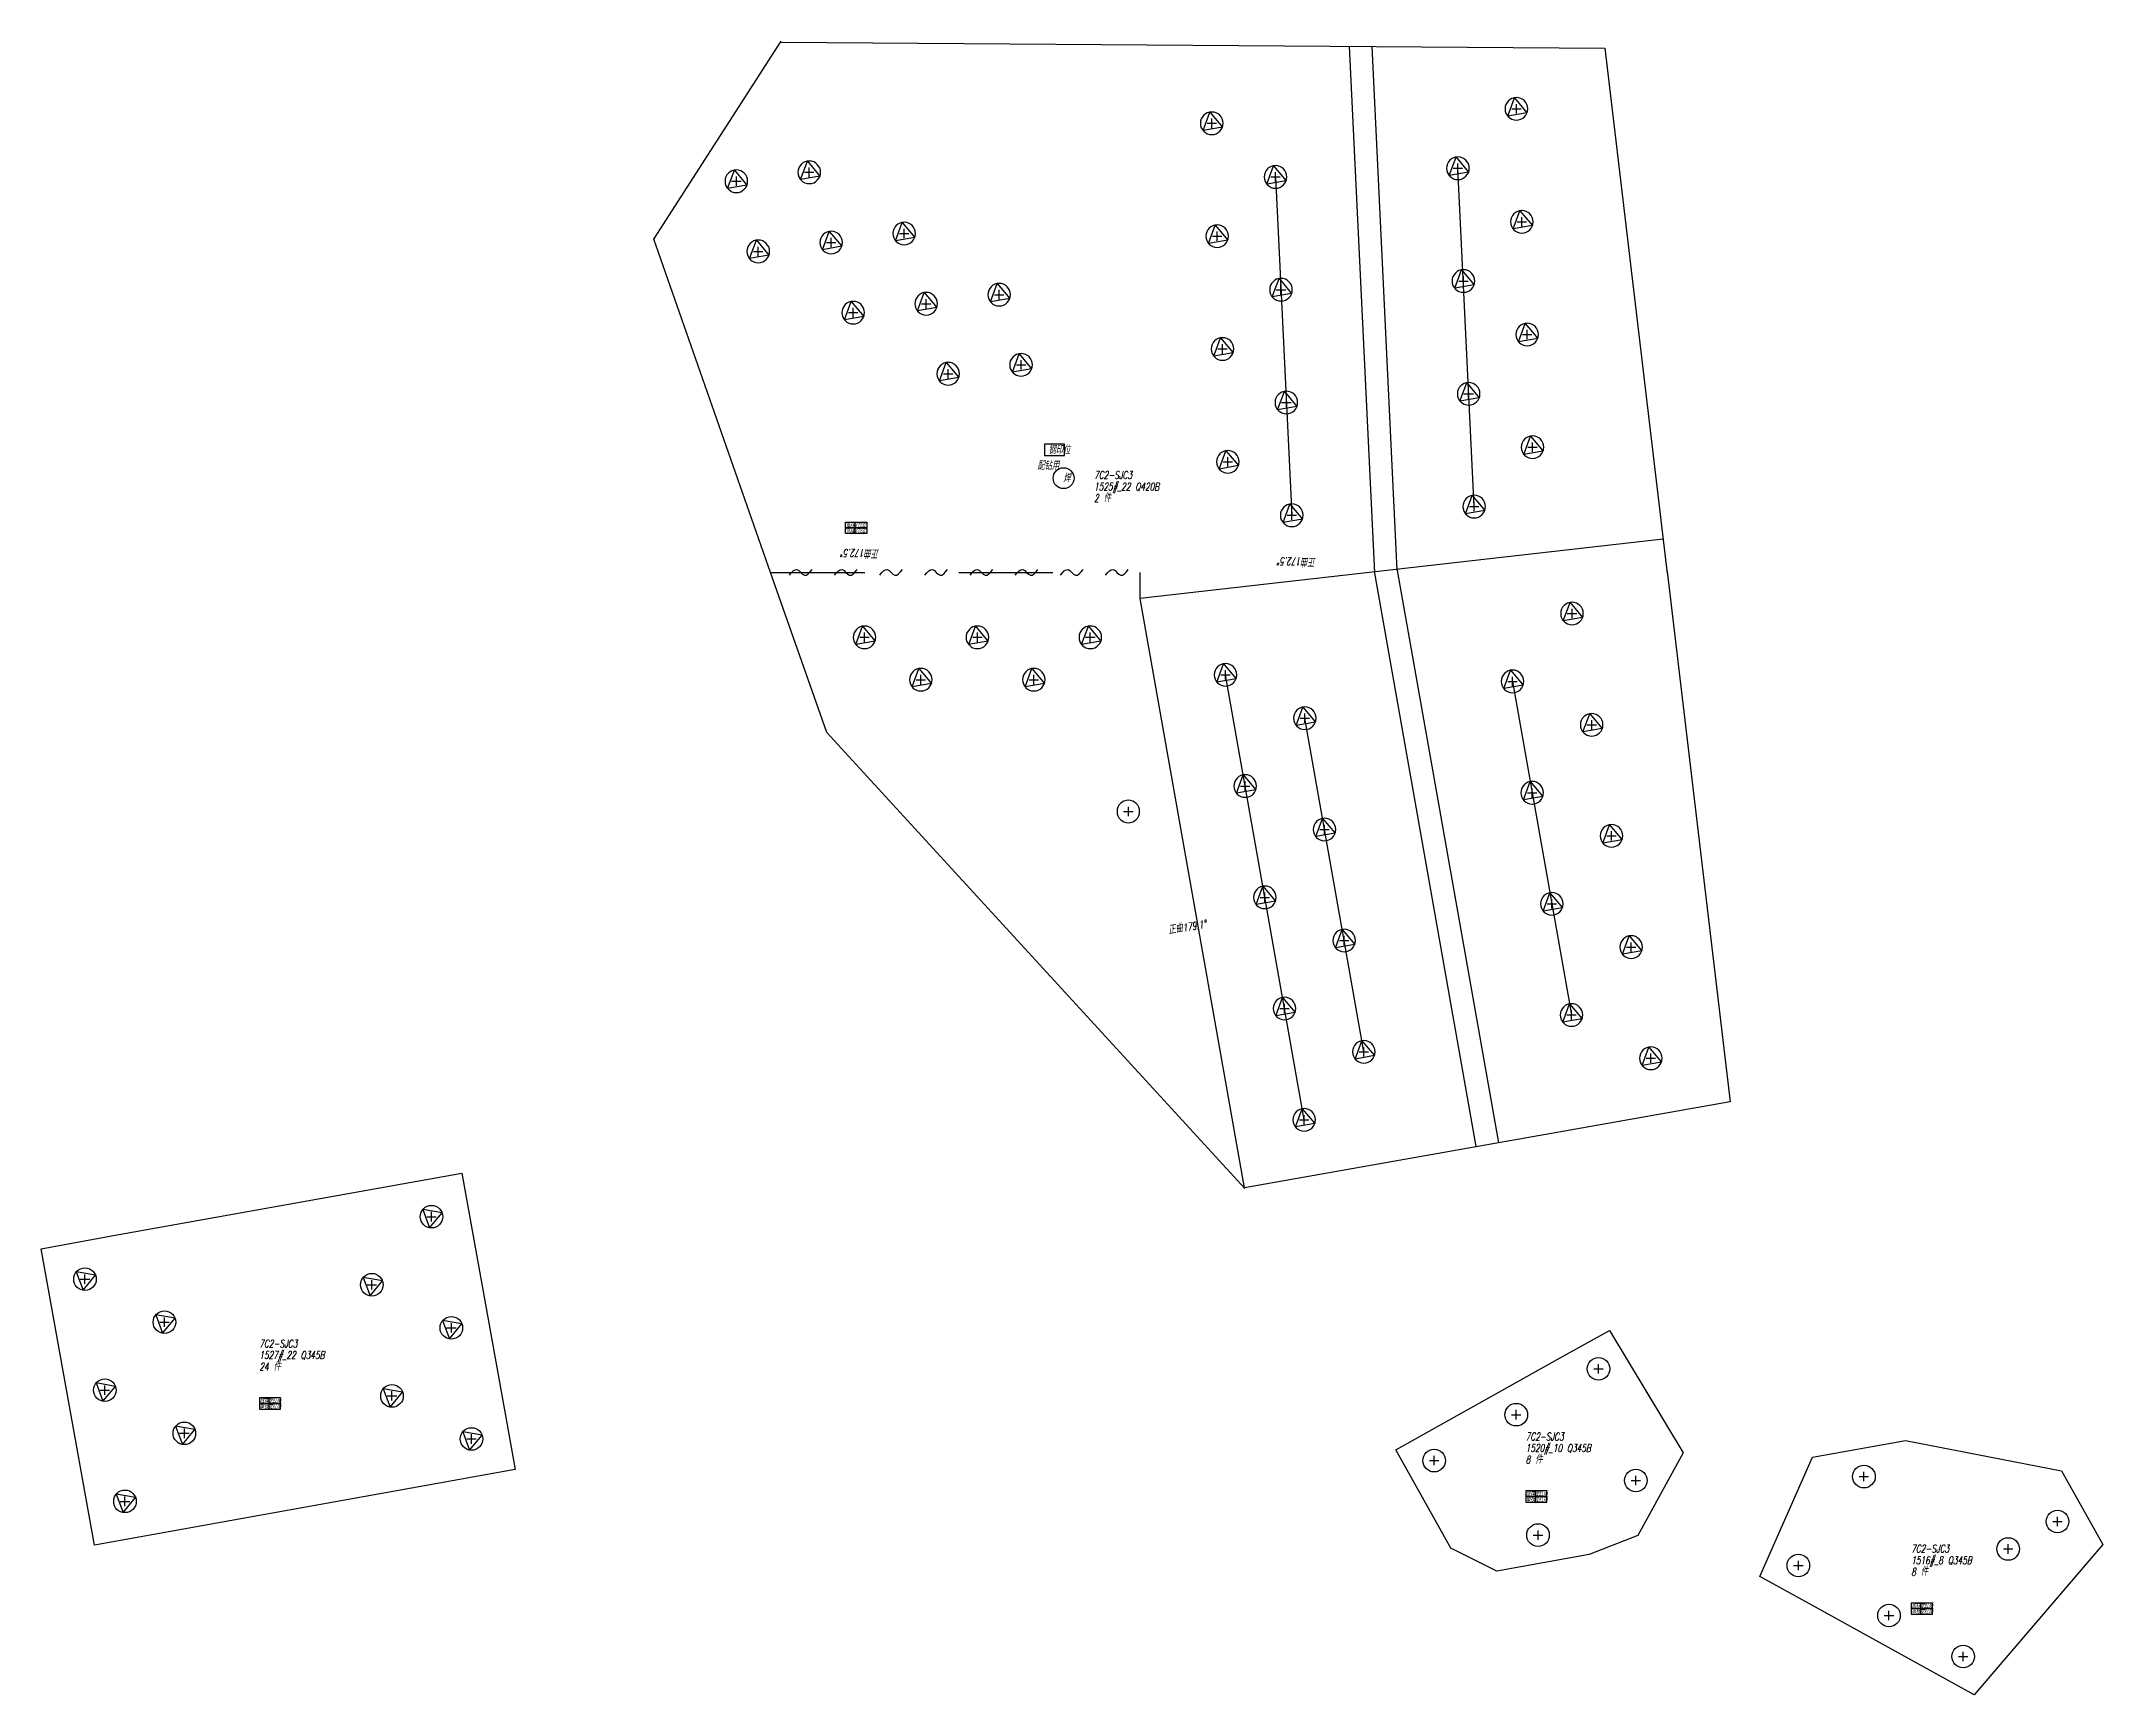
# Model space of a CAD drawing. Header units: millimetres. Extents: x -70.1 to 12, y -14.6 to 1.8.
# Drawn here: x 2.443 to 4.633, y -2.086 to -0.329 of the extents above; entities that cross this region are included whole.
import ezdxf
from ezdxf.enums import TextEntityAlignment as Align

# ---------------------------------------------------------------- set-up
doc = ezdxf.new("R2010")
doc.units = ezdxf.units.MM
doc.header["$LTSCALE"] = 0.035
doc.header["$PDMODE"] = 2
doc.header["$PDSIZE"] = 0.005
doc.linetypes.add('DIVIDE', pattern=[1.25, 0.5, -0.25, 0, -0.25, 0, -0.25])
for name, color, linetype in [('0co1', 7, 'Continuous'), ('3018', 7, 'Continuous'), ('spl', 255, 'Continuous'), ('文字', 100, 'Continuous'), ('板形', 255, 'Continuous'), ('标注', 132, 'Continuous'), ('火曲线', 10, 'DIVIDE'), ('签名', 141, 'Continuous')]:
    doc.layers.add(name, color=color, linetype=linetype)
doc.styles.add('HZ', font='txt.shx', dxfattribs={"width": 0.7, "oblique": 12, "bigfont": 'hztxt.shx'})

# ---------------------------------------------------------------- blocks, each defined once
blk = doc.blocks.new('bqian')
for p, q in [((0.045, 0.024), (0, 0.024)), ((0, 0.024), (0, 0.012)), ((0, 0.012), (0.045, 0.012)), ((0.045, 0.012), (0, 0.012)), ((0, 0.012), (0, 0)), ((0, 0), (0.045, 0)), ((0.02, 0.024), (0.02, 0)), ((0.045, 0.012), (0.045, 0.024)), ((0.045, 0), (0.045, 0.012))]:
    blk.add_line(p, q)
at = {"style": 'HZ', "oblique": 12, "width": 0.7}
for s, p in [('放样', (0.01, 0.018)), ('审核', (0.01, 0.006))]:
    blk.add_text(s, height=0.00985, dxfattribs=at).set_placement(p, align=Align.MIDDLE_CENTER)
for p in [(0.0325, 0.018), (0.0325, 0.006)]:
    blk.add_attdef('龙红雨', text='', height=0.00985, dxfattribs=at).set_placement(p, align=Align.MIDDLE_CENTER)
blk = doc.blocks.new('eo')
at = {"color": 211}
blk.add_circle((0, 0), 1, dxfattribs=at)
at = {"layer": '标注', "color": 1}
blk.add_lwpolyline([(-0.17, -0.98), (0.94, 0.34), (-0.77, 0.64)], close=True, dxfattribs=at)
blk = doc.blocks.new('co')
at = {"color": 211}
blk.add_circle((0, 0), 1, dxfattribs=at)

msp = doc.modelspace()

# ---------------------------------------------------------------- linework, layer by layer
at = {"color": 7, "linetype": 'Continuous'}
msp.add_lwpolyline([(3.53, -0.7574), (3.5088, -0.7574), (3.5088, -0.7693), (3.53, -0.7693)], close=True, dxfattribs=at)
msp.add_circle((3.5291, -0.7935), 0.0111, dxfattribs=at)
at = {"layer": '0co1', "color": 1}
for p, q in [((3.8327, -0.3346), (3.8595, -0.8941)), ((3.8834, -0.8914), (3.8569, -0.3347)), ((3.7543, -0.4734), (3.7715, -0.8329)), ((3.9653, -0.8237), (3.9481, -0.4642)), ((4.1662, -0.8584), (3.6105, -0.9214)), ((3.6105, -0.9214), (3.6105, -0.8936)), ((3.9676, -1.5038), (3.8593, -0.8922)), ((3.8832, -0.8894), (3.9912, -1.4996)), ((3.7214, -1.5474), (3.6105, -0.9214)), ((3.7848, -1.4752), (3.7011, -1.0025)), ((4.006, -1.0094), (4.0687, -1.3639)), ((3.8482, -1.403), (3.7854, -1.0486))]:
    msp.add_line(p, q, dxfattribs=at)
at = {"layer": 'spl'}
for points in [[(3.2378, -0.8966), (3.2458, -0.8906), (3.2538, -0.8966), (3.2618, -0.8906)], [(3.2858, -0.8966), (3.2938, -0.8906), (3.3018, -0.8966), (3.3098, -0.8906)], [(3.3338, -0.8966), (3.3418, -0.8906), (3.3498, -0.8966), (3.3578, -0.8906)], [(3.3818, -0.8966), (3.3898, -0.8906), (3.3978, -0.8966), (3.4058, -0.8906)], [(3.4298, -0.8966), (3.4378, -0.8906), (3.4458, -0.8966), (3.4538, -0.8906)], [(3.4778, -0.8966), (3.4858, -0.8906), (3.4938, -0.8966), (3.5018, -0.8906)], [(3.5258, -0.8966), (3.5338, -0.8906), (3.5418, -0.8966), (3.5498, -0.8906)], [(3.5738, -0.8966), (3.5818, -0.8906), (3.5898, -0.8966), (3.5978, -0.8906)]]:
    msp.add_spline(points, degree=3, dxfattribs=at)
at = {"layer": '板形'}
for p, q in [((3.0936, -0.5394), (3.229, -0.3292)), ((3.2291, -0.3302), (4.1042, -0.3365)), ((4.1042, -0.3365), (4.1705, -0.8946)), ((3.2178, -0.8936), (3.0936, -0.5394)), ((3.2775, -1.0636), (3.2178, -0.8936)), ((4.1703, -0.8926), (4.2374, -1.456)), ((3.7215, -1.5484), (3.2775, -1.0636)), ((4.2374, -1.456), (3.7214, -1.5474)), ((4.0566, -1.7283), (4.109, -1.699)), ((4.109, -1.699), (4.1875, -1.8293)), ((4.109, -1.699), (4.109, -1.699)), ((3.8821, -1.8258), (4.0566, -1.7283)), ((4.325, -1.8337), (4.4235, -1.8161)), ((4.4235, -1.8161), (4.5893, -1.8481)), ((3.9406, -1.9306), (3.8821, -1.8258)), ((4.1875, -1.8293), (4.1392, -1.9169)), ((4.269, -1.9607), (4.325, -1.8337)), ((4.5893, -1.8481), (4.5893, -1.8481)), ((4.5893, -1.8481), (4.6332, -1.9267)), ((4.1392, -1.9169), (4.0877, -1.9372)), ((4.1392, -1.9169), (4.1392, -1.9169)), ((4.6332, -1.9267), (4.4967, -2.0862)), ((3.9893, -1.955), (3.9406, -1.9306)), ((4.0877, -1.9372), (3.9893, -1.955)), ((4.3216, -1.9897), (4.269, -1.9607)), ((4.4967, -2.0862), (4.3216, -1.9897)), ((4.4967, -2.0862), (4.4967, -2.0862))]:
    msp.add_line(p, q, dxfattribs=at)
at = {"layer": '板形', "color": 1}
for p, q in [((2.5215, -1.598), (2.8896, -1.5318)), ((2.8896, -1.5318), (2.9109, -1.6499)), ((2.4428, -1.6122), (2.5215, -1.598)), ((2.457, -1.6909), (2.4428, -1.6122)), ((2.9109, -1.6499), (2.9322, -1.768)), ((2.4995, -1.9271), (2.457, -1.6909)), ((2.9322, -1.768), (2.9463, -1.8467)), ((2.9322, -1.768), (2.9322, -1.768)), ((2.8676, -1.8609), (2.4995, -1.9271)), ((2.9463, -1.8467), (2.8676, -1.8609)), ((2.8676, -1.8609), (2.8676, -1.8609))]:
    msp.add_line(p, q, dxfattribs=at)
at = {"layer": '火曲线'}
msp.add_line((3.2178, -0.8936), (3.6105, -0.8936), dxfattribs=at)
at = {"layer": '签名'}
for p in [(3.6865, -0.4164), (4.0102, -0.4011), (3.9481, -0.4642), (3.1814, -0.478), (3.2589, -0.4685), (3.7543, -0.4734), (4.0159, -0.521), (3.2047, -0.5525), (3.2822, -0.543), (3.3597, -0.5335), (3.6922, -0.5364), (3.7601, -0.5932), (3.9539, -0.584), (3.3055, -0.6176), (3.383, -0.6081), (3.4606, -0.5985), (3.698, -0.6562), (4.0216, -0.6409), (3.4064, -0.6825), (3.4839, -0.6731), (3.9595, -0.7039), (3.7658, -0.7131), (4.0273, -0.7606), (3.7037, -0.7761), (3.7715, -0.8329), (3.9653, -0.8237), (4.0693, -0.9373), (3.3175, -0.9626), (3.4375, -0.9626), (3.5575, -0.9626), (3.3775, -1.0076), (3.4975, -1.0076), (3.7011, -1.0025), (4.006, -1.0094), (3.7854, -1.0486), (4.0902, -1.0555), (3.722, -1.1206), (4.0269, -1.1277), (3.5979, -1.1477), (3.8063, -1.1667), (4.1113, -1.1736), (3.7429, -1.2389), (4.0478, -1.2458), (3.8273, -1.2848), (4.1321, -1.2917), (3.7639, -1.357), (4.0687, -1.3639), (3.8482, -1.403), (4.1531, -1.4099), (3.7848, -1.4752), (4.0974, -1.7398), (4.0101, -1.7886), (3.9228, -1.8374), (4.1371, -1.8586), (4.3795, -1.8544), (4.5851, -1.902), (4.0332, -1.9165), (4.5328, -1.9313), (4.3098, -1.9489), (4.4061, -2.002), (4.4849, -2.0455)]:
    msp.add_point(p, dxfattribs=at)
at = {"layer": '签名', "color": 1}
for p in [(2.8574, -1.5782), (2.4893, -1.6445), (2.7942, -1.6505), (2.5737, -1.6902), (2.8786, -1.6963), (2.5105, -1.7626), (2.8155, -1.7687), (2.5949, -1.8084), (2.8999, -1.8144), (2.5318, -1.8807)]:
    msp.add_point(p, dxfattribs=at)

# ---------------------------------------------------------------- block references
at = {"xscale": -0.01200000000000045, "yscale": 0.01200000000000001, "zscale": 0.012, "rotation": 180}
for name, p in [('eo', (4.0102, -0.4011)), ('eo', (3.6865, -0.4164)), ('eo', (3.2589, -0.4685)), ('eo', (3.9481, -0.4642)), ('eo', (3.1814, -0.478)), ('eo', (3.7543, -0.4734)), ('eo', (3.3597, -0.5335)), ('eo', (3.6922, -0.5364)), ('eo', (4.0159, -0.521)), ('eo', (3.2047, -0.5525)), ('eo', (3.2822, -0.543)), ('eo', (3.4606, -0.5985)), ('eo', (3.7601, -0.5932)), ('eo', (3.9539, -0.584)), ('eo', (3.3055, -0.6176)), ('eo', (3.383, -0.6081)), ('eo', (4.0216, -0.6409)), ('eo', (3.698, -0.6562)), ('eo', (3.4064, -0.6825)), ('eo', (3.4839, -0.6731)), ('eo', (3.9595, -0.7039)), ('eo', (3.7658, -0.7131)), ('eo', (3.7037, -0.7761)), ('eo', (4.0273, -0.7606)), ('eo', (3.7715, -0.8329)), ('eo', (3.9653, -0.8237)), ('eo', (4.0693, -0.9373)), ('eo', (3.3175, -0.9626)), ('eo', (3.4375, -0.9626)), ('eo', (3.5575, -0.9626)), ('eo', (3.3775, -1.0076)), ('eo', (3.4975, -1.0076)), ('eo', (3.7011, -1.0025)), ('eo', (4.006, -1.0094)), ('eo', (3.7854, -1.0486)), ('eo', (4.0902, -1.0555)), ('eo', (3.722, -1.1206)), ('eo', (4.0269, -1.1277)), ('co', (3.5979, -1.1477)), ('eo', (3.8063, -1.1667)), ('eo', (4.1113, -1.1736)), ('eo', (3.7429, -1.2389)), ('eo', (4.0478, -1.2458)), ('eo', (3.8273, -1.2848)), ('eo', (4.1321, -1.2917)), ('eo', (3.7639, -1.357)), ('eo', (4.0687, -1.3639)), ('eo', (3.8482, -1.403)), ('eo', (4.1531, -1.4099)), ('eo', (3.7848, -1.4752))]:
    msp.add_blockref(name, p, dxfattribs=at)
at = {"color": 1, "xscale": 0.012, "yscale": 0.012, "zscale": 0.012}
for p in [(2.8574, -1.5782), (2.4893, -1.6445), (2.7942, -1.6505), (2.5737, -1.6902), (2.8786, -1.6963), (2.5105, -1.7626), (2.8155, -1.7687), (2.5949, -1.8084), (2.8999, -1.8144), (2.5318, -1.8807)]:
    msp.add_blockref('eo', p, dxfattribs=at)
at = {"xscale": 0.01200000000000001, "yscale": 0.01200000000000001, "zscale": 0.012}
for p in [(4.0974, -1.7398), (4.0101, -1.7886), (3.9228, -1.8374), (4.1371, -1.8586), (4.3795, -1.8544), (4.0332, -1.9165), (4.5851, -1.902), (4.5328, -1.9313), (4.3098, -1.9489), (4.4061, -2.002), (4.4849, -2.0455)]:
    msp.add_blockref('co', p, dxfattribs=at)
at = {"layer": '签名'}
ref = msp.add_blockref('bqian', (3.2975, -0.8402), dxfattribs=dict(at, xscale=-0.5000000000000018, yscale=0.5, zscale=0.5, rotation=180))
ref.add_attrib('龙红雨', '龙红雨', dxfattribs={"layer": '0', "height": 0.00493, "rotation": 180, "style": 'HZ', "oblique": 12, "width": 0.7}).set_placement((3.313, -0.8492), align=Align.MIDDLE_CENTER)
ref.add_attrib('龙红雨', '龙红雨', dxfattribs={"layer": '0', "height": 0.00493, "rotation": 180, "style": 'HZ', "oblique": 12, "width": 0.7}).set_placement((3.313, -0.8432), align=Align.MIDDLE_CENTER)
at = {"layer": '签名', "color": 1}
ref = msp.add_blockref('bqian', (2.6746, -1.7828), dxfattribs=dict(at, xscale=0.5, yscale=0.5, zscale=0.5))
ref.add_attrib('龙红雨', '龙红雨', dxfattribs={"layer": '0', "height": 0.00493, "style": 'HZ', "oblique": 12, "width": 0.7}).set_placement((2.6908, -1.7738), align=Align.MIDDLE_CENTER)
ref.add_attrib('龙红雨', '龙红雨', dxfattribs={"layer": '0', "height": 0.00493, "style": 'HZ', "oblique": 12, "width": 0.7}).set_placement((2.6908, -1.7798), align=Align.MIDDLE_CENTER)
at = {"layer": '签名'}
ref = msp.add_blockref('bqian', (4.0201, -1.8816), dxfattribs=dict(at, xscale=0.5000000000000004, yscale=0.5, zscale=0.5))
ref.add_attrib('龙红雨', '龙红雨', dxfattribs={"layer": '0', "height": 0.00493, "style": 'HZ', "oblique": 12, "width": 0.7}).set_placement((4.0364, -1.8726), align=Align.MIDDLE_CENTER)
ref.add_attrib('龙红雨', '龙红雨', dxfattribs={"layer": '0', "height": 0.00493, "style": 'HZ', "oblique": 12, "width": 0.7}).set_placement((4.0364, -1.8786), align=Align.MIDDLE_CENTER)
ref = msp.add_blockref('bqian', (4.4297, -2.0007), dxfattribs=dict(at, xscale=0.5000000000000004, yscale=0.5, zscale=0.5))
ref.add_attrib('龙红雨', '龙红雨', dxfattribs={"layer": '0', "height": 0.00493, "style": 'HZ', "oblique": 12, "width": 0.7}).set_placement((4.446, -1.9917), align=Align.MIDDLE_CENTER)
ref.add_attrib('龙红雨', '龙红雨', dxfattribs={"layer": '0', "height": 0.00493, "style": 'HZ', "oblique": 12, "width": 0.7}).set_placement((4.446, -1.9977), align=Align.MIDDLE_CENTER)

# ---------------------------------------------------------------- texts
at = {"layer": '3018', "color": 7, "linetype": 'Continuous', "style": 'HZ', "oblique": 12, "width": 0.7}
for s, p in [('钢印位', (3.5129, -0.7679)), ('配钻用', (3.5011, -0.7846)), ('焊', (3.5287, -0.7978))]:
    msp.add_text(s, height=0.00821, dxfattribs=at).set_placement(p)
at = {"layer": '文字', "style": 'HZ', "oblique": 12, "width": 0.7}
for s, p in [('7C2-SJC3', (3.5615, -0.7942)), ('2 件', (3.5615, -0.8188)), ('1525#_22 Q420B', (3.5615, -0.8065)), ('7C2-SJC3', (4.0201, -1.8159)), ('8 件', (4.0201, -1.8405)), ('1520#_10 Q345B', (4.0201, -1.8282)), ('7C2-SJC3', (4.4297, -1.935)), ('1516#_8 Q345B', (4.4297, -1.9474)), ('8 件', (4.4297, -1.9597))]:
    msp.add_text(s, height=0.00821, dxfattribs=at).set_placement(p)
for s, rotation, p in [('正曲172.5%%d', 180, (3.3335, -0.869)), ('正曲172.5%%d', 180, (3.7975, -0.8778)), ('正曲179.1%%d', 10.1677, (3.6411, -1.2782))]:
    msp.add_text(s, height=0.00821, rotation=rotation, dxfattribs=at).set_placement(p)
at = {"layer": '文字', "color": 1, "style": 'HZ', "oblique": 12, "width": 0.7}
for s, p in [('7C2-SJC3', (2.6746, -1.7171)), ('1527#_22 Q345B', (2.6746, -1.7294)), ('24 件', (2.6746, -1.7418))]:
    msp.add_text(s, height=0.00821, dxfattribs=at).set_placement(p)

doc.saveas('drawing.dxf')
